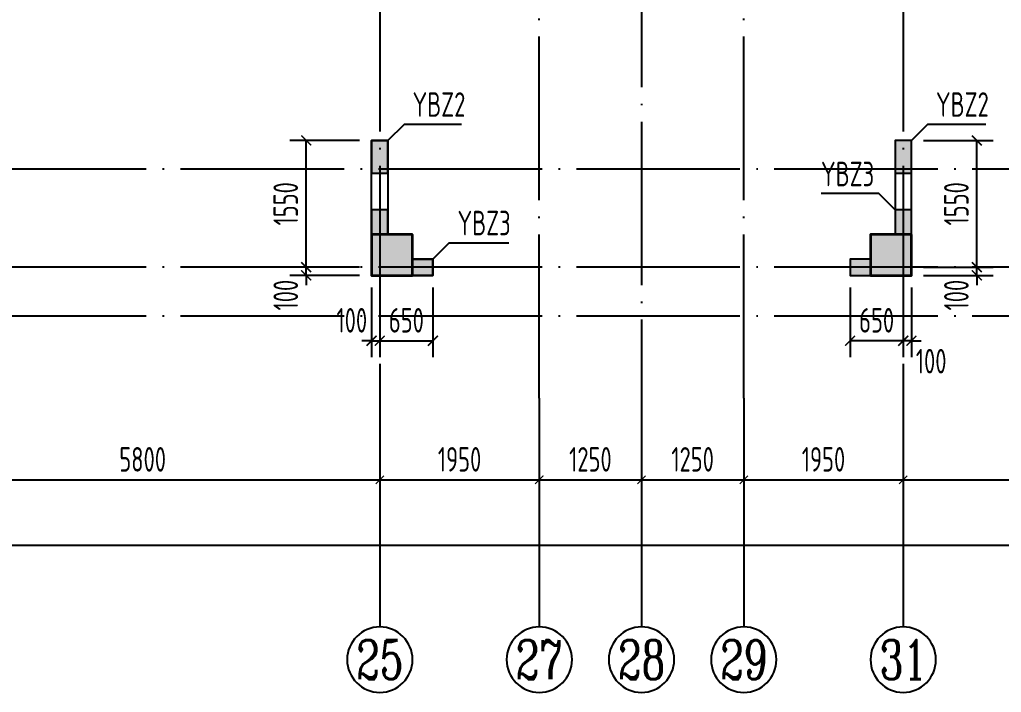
# Model space of a CAD drawing. Extents: x -668857 to 185752, y -270966 to 286822.
# Drawn here: x -288441 to -276437, y 198111 to 206339 of the extents above; entities that cross this region are included whole.
import ezdxf
from ezdxf.enums import TextEntityAlignment as Align

# ---------------------------------------------------------------- set-up
doc = ezdxf.new("R2010")
doc.units = 0
doc.header["$LTSCALE"] = 1000
doc.linetypes.add('DOTE', pattern=[2.42, 2, -0.2, 0.02, -0.2])
doc.layers.get('0').update_dxf_attribs({"linetype": 'CONTINUOUS'})
doc.layers.get('DEFPOINTS').update_dxf_attribs({"linetype": 'CONTINUOUS'})
for name, color, linetype in [('A-AXIS', 1, 'CONTINUOUS'), ('A-DOTE', 10, 'DOTE'), ('AXIS_NUM', 7, 'CONTINUOUS'), ('COLU_DE_TEXT', 7, 'CONTINUOUS'), ('LABEL', 1, 'CONTINUOUS'), ('S-Q墙实线', 6, 'CONTINUOUS'), ('S-Q墙标注', 3, 'CONTINUOUS'), ('S-X详图填充', 252, 'CONTINUOUS'), ('S-X详图实线', 4, 'CONTINUOUS'), ('S-Y一般标注', 3, 'CONTINUOUS'), ('S-Z柱实线', 6, 'CONTINUOUS')]:
    doc.layers.add(name, color=color, linetype=linetype)
doc.styles.add('TSSD_Axis', font='complex.shx', dxfattribs={"width": 0.7, "bigfont": 'hztxt.shx'})
doc.styles.add('TSSD_DIMENSION', font='Tssdeng.shx', dxfattribs={"width": 0.7, "bigfont": 'tssdchn.shx'})
doc.styles.add('TSSD_REIN', font='tssdeng.shx', dxfattribs={"width": 0.7, "height": 300, "bigfont": 'tssdchn.shx'})
doc.styles.add('结构文字', font='zstxt.shx', dxfattribs={"width": 0.7, "bigfont": 'zshz.shx'})
doc.dimstyles.new('STRUCK', dxfattribs={"dimtxt": 400, "dimasz": 121, "dimexe": 200, "dimexo": 150, "dimgap": 115, "dimtad": 1, "dimdec": 0, "dimdsep": 46, "dimtxsty": '结构文字', "dimblk": 'ARCHTICK', "dimcen": 400, "dimclrd": 3, "dimclre": 3, "dimclrt": 7, "dimadec": 0, "dimazin": 0, "dimtfac": 1, "dimtdec": 0, "dimtix": 1, "dimtmove": 2, "dimatfit": 3, "dimldrblk": '_DIMX', "dimfxl": 1, "dimtolj": 1, "dimtzin": 0, "dimarcsym": 0})
doc.dimstyles.new('TSSD_100_100', dxfattribs={"dimtxt": 300, "dimasz": 100, "dimexe": 100, "dimexo": 250, "dimgap": 100, "dimtad": 1, "dimdec": 0, "dimzin": 0, "dimdsep": 46, "dimtxsty": 'TSSD_DIMENSION', "dimblk": 'ARCHTICK', "dimcen": 0, "dimdle": 100, "dimclrt": 7, "dimadec": 0, "dimazin": 0, "dimtfac": 1, "dimtdec": 0, "dimtix": 1, "dimtmove": 2, "dimatfit": 3, "dimldrblk": 'ARCHTICK', "dimfxl": 1, "dimtolj": 1, "dimtzin": 0, "dimarcsym": 0})

# ---------------------------------------------------------------- blocks, each defined once
blk = doc.blocks.new('_ArchTick')
at = {"color": 0, "linetype": 'ByBlock', "const_width": 0.15}
blk.add_lwpolyline([(-0.5, -0.5), (0.5, 0.5)], dxfattribs=at)
blk = doc.blocks.new('*D736')
at = {"layer": 'DEFPOINTS', "color": 0, "transparency": 16777216}
for p in [(-277537, 203311), (-276737, 203311), (-277537, 203211)]:
    blk.add_point(p, dxfattribs=at)
at = {"layer": 'S-Q墙标注', "color": 3, "lineweight": -2, "transparency": 16777216}
for p, q in [((-276737, 203311), (-276737, 203432)), ((-277387, 203311), (-276537, 203311)), ((-276737, 203211), (-276737, 203311)), ((-277387, 203211), (-276537, 203211)), ((-276737, 203211), (-276737, 203090))]:
    blk.add_line(p, q, dxfattribs=at)
at = {"layer": 'S-Q墙标注', "color": 3, "lineweight": -2, "transparency": 16777216, "xscale": 121, "yscale": 121, "zscale": 121}
for p, rotation in [((-276737, 203311), 270), ((-276737, 203211), 90)]:
    blk.add_blockref('_ArchTick', p, dxfattribs=dict(at, rotation=rotation))
at = {"layer": 'S-Q墙标注', "color": 7, "transparency": 16777216, "insert": (-276987, 202969), "char_height": 300, "attachment_point": 5, "rotation": 90, "style": 'TSSD_REIN'}
blk.add_mtext('\\A1;100', dxfattribs=at)
blk = doc.blocks.new('_DIMX')
blk.add_line((-150, 0), (150, 0))
at = {"const_width": 50}
blk.add_lwpolyline([(-70, -70), (70, 70)], dxfattribs=at)
blk = doc.blocks.new('*D737')
at = {"layer": 'DEFPOINTS', "color": 0, "transparency": 16777216}
for p in [(-277537, 204861), (-276737, 204861), (-277537, 203311)]:
    blk.add_point(p, dxfattribs=at)
at = {"layer": 'S-Q墙标注', "color": 3, "lineweight": -2, "transparency": 16777216}
for p, q in [((-277387, 204861), (-276537, 204861)), ((-276737, 203311), (-276737, 204861)), ((-277387, 203311), (-276537, 203311))]:
    blk.add_line(p, q, dxfattribs=at)
at = {"layer": 'S-Q墙标注', "color": 3, "lineweight": -2, "transparency": 16777216, "xscale": 121, "yscale": 121, "zscale": 121}
for p, rotation in [((-276737, 204861), 90), ((-276737, 203311), 270)]:
    blk.add_blockref('_ArchTick', p, dxfattribs=dict(at, rotation=rotation))
at = {"layer": 'S-Q墙标注', "color": 7, "transparency": 16777216, "insert": (-276987, 204086), "char_height": 300, "attachment_point": 5, "rotation": 90, "style": 'TSSD_REIN'}
blk.add_mtext('\\A1;1550', dxfattribs=at)
blk = doc.blocks.new('*D738')
at = {"layer": 'DEFPOINTS', "color": 0, "transparency": 16777216}
for p in [(-277637, 203211), (-277537, 203211), (-277637, 202411)]:
    blk.add_point(p, dxfattribs=at)
at = {"layer": 'S-Q墙标注', "color": 3, "lineweight": -2, "transparency": 16777216}
for p, q in [((-277637, 203061), (-277637, 202211)), ((-277537, 203061), (-277537, 202211)), ((-277637, 202411), (-277758, 202411)), ((-277537, 202411), (-277637, 202411)), ((-277537, 202411), (-277416, 202411))]:
    blk.add_line(p, q, dxfattribs=at)
at = {"layer": 'S-Q墙标注', "color": 3, "lineweight": -2, "transparency": 16777216, "xscale": 121, "yscale": 121, "zscale": 121}
blk.add_blockref('_ArchTick', (-277637, 202411), dxfattribs=at)
at = {"layer": 'S-Q墙标注', "color": 3, "lineweight": -2, "transparency": 16777216, "xscale": 121, "yscale": 121, "zscale": 121, "rotation": 180}
blk.add_blockref('_ArchTick', (-277537, 202411), dxfattribs=at)
at = {"layer": 'S-Q墙标注', "color": 7, "transparency": 16777216, "insert": (-277295, 202161), "char_height": 300, "attachment_point": 5, "style": 'TSSD_REIN'}
blk.add_mtext('\\A1;100', dxfattribs=at)
blk = doc.blocks.new('*D739')
at = {"layer": 'DEFPOINTS', "color": 0, "transparency": 16777216}
for p in [(-278287, 203211), (-277637, 203211), (-278287, 202411)]:
    blk.add_point(p, dxfattribs=at)
at = {"layer": 'S-Q墙标注', "color": 3, "lineweight": -2, "transparency": 16777216}
for p, q in [((-278287, 203061), (-278287, 202211)), ((-277637, 203061), (-277637, 202211)), ((-277637, 202411), (-278287, 202411))]:
    blk.add_line(p, q, dxfattribs=at)
at = {"layer": 'S-Q墙标注', "color": 3, "lineweight": -2, "transparency": 16777216, "xscale": 121, "yscale": 121, "zscale": 121, "rotation": 180}
blk.add_blockref('_ArchTick', (-278287, 202411), dxfattribs=at)
at = {"layer": 'S-Q墙标注', "color": 3, "lineweight": -2, "transparency": 16777216, "xscale": 121, "yscale": 121, "zscale": 121}
blk.add_blockref('_ArchTick', (-277637, 202411), dxfattribs=at)
at = {"layer": 'S-Q墙标注', "color": 7, "transparency": 16777216, "insert": (-277962, 202661), "char_height": 300, "attachment_point": 5, "style": 'TSSD_REIN'}
blk.add_mtext('\\A1;650', dxfattribs=at)
blk = doc.blocks.new('*D768')
at = {"layer": 'DEFPOINTS', "color": 0, "transparency": 16777216}
for p in [(-284937, 203311), (-284137, 203311), (-284137, 203211)]:
    blk.add_point(p, dxfattribs=at)
at = {"layer": 'S-Q墙标注', "color": 3, "lineweight": -2, "transparency": 16777216}
for p, q in [((-284937, 203311), (-284937, 203432)), ((-284287, 203311), (-285137, 203311)), ((-284937, 203211), (-284937, 203311)), ((-284287, 203211), (-285137, 203211)), ((-284937, 203211), (-284937, 203090))]:
    blk.add_line(p, q, dxfattribs=at)
at = {"layer": 'S-Q墙标注', "color": 3, "lineweight": -2, "transparency": 16777216, "xscale": 121, "yscale": 121, "zscale": 121}
for p, rotation in [((-284937, 203311), 270), ((-284937, 203211), 90)]:
    blk.add_blockref('_ArchTick', p, dxfattribs=dict(at, rotation=rotation))
at = {"layer": 'S-Q墙标注', "color": 7, "transparency": 16777216, "insert": (-285187, 202969), "char_height": 300, "attachment_point": 5, "rotation": 90, "style": 'TSSD_REIN'}
blk.add_mtext('\\A1;100', dxfattribs=at)
blk = doc.blocks.new('*D769')
at = {"layer": 'DEFPOINTS', "color": 0, "transparency": 16777216}
for p in [(-284937, 204861), (-284137, 204861), (-284137, 203311)]:
    blk.add_point(p, dxfattribs=at)
at = {"layer": 'S-Q墙标注', "color": 3, "lineweight": -2, "transparency": 16777216}
for p, q in [((-284287, 204861), (-285137, 204861)), ((-284937, 203311), (-284937, 204861)), ((-284287, 203311), (-285137, 203311))]:
    blk.add_line(p, q, dxfattribs=at)
at = {"layer": 'S-Q墙标注', "color": 3, "lineweight": -2, "transparency": 16777216, "xscale": 121, "yscale": 121, "zscale": 121}
for p, rotation in [((-284937, 204861), 90), ((-284937, 203311), 270)]:
    blk.add_blockref('_ArchTick', p, dxfattribs=dict(at, rotation=rotation))
at = {"layer": 'S-Q墙标注', "color": 7, "transparency": 16777216, "insert": (-285187, 204086), "char_height": 300, "attachment_point": 5, "rotation": 90, "style": 'TSSD_REIN'}
blk.add_mtext('\\A1;1550', dxfattribs=at)
blk = doc.blocks.new('*D770')
at = {"layer": 'DEFPOINTS', "color": 0, "transparency": 16777216}
for p in [(-284137, 203211), (-284037, 203211), (-284037, 202411)]:
    blk.add_point(p, dxfattribs=at)
at = {"layer": 'S-Q墙标注', "color": 3, "lineweight": -2, "transparency": 16777216}
for p, q in [((-284137, 203061), (-284137, 202211)), ((-284037, 203061), (-284037, 202211)), ((-284137, 202411), (-284258, 202411)), ((-284137, 202411), (-284037, 202411)), ((-284037, 202411), (-283916, 202411))]:
    blk.add_line(p, q, dxfattribs=at)
at = {"layer": 'S-Q墙标注', "color": 3, "lineweight": -2, "transparency": 16777216, "xscale": 121, "yscale": 121, "zscale": 121}
blk.add_blockref('_ArchTick', (-284137, 202411), dxfattribs=at)
at = {"layer": 'S-Q墙标注', "color": 3, "lineweight": -2, "transparency": 16777216, "xscale": 121, "yscale": 121, "zscale": 121, "rotation": 180}
blk.add_blockref('_ArchTick', (-284037, 202411), dxfattribs=at)
at = {"layer": 'S-Q墙标注', "color": 7, "transparency": 16777216, "insert": (-284379, 202661), "char_height": 300, "attachment_point": 5, "style": 'TSSD_REIN'}
blk.add_mtext('\\A1;100', dxfattribs=at)
blk = doc.blocks.new('*D771')
at = {"layer": 'DEFPOINTS', "color": 0, "transparency": 16777216}
for p in [(-284037, 203211), (-283387, 203211), (-283387, 202411)]:
    blk.add_point(p, dxfattribs=at)
at = {"layer": 'S-Q墙标注', "color": 3, "lineweight": -2, "transparency": 16777216}
for p, q in [((-284037, 203061), (-284037, 202211)), ((-283387, 203061), (-283387, 202211)), ((-284037, 202411), (-283387, 202411))]:
    blk.add_line(p, q, dxfattribs=at)
at = {"layer": 'S-Q墙标注', "color": 3, "lineweight": -2, "transparency": 16777216, "xscale": 121, "yscale": 121, "zscale": 121, "rotation": 180}
blk.add_blockref('_ArchTick', (-284037, 202411), dxfattribs=at)
at = {"layer": 'S-Q墙标注', "color": 3, "lineweight": -2, "transparency": 16777216, "xscale": 121, "yscale": 121, "zscale": 121}
blk.add_blockref('_ArchTick', (-283387, 202411), dxfattribs=at)
at = {"layer": 'S-Q墙标注', "color": 7, "transparency": 16777216, "insert": (-283712, 202661), "char_height": 300, "attachment_point": 5, "style": 'TSSD_REIN'}
blk.add_mtext('\\A1;650', dxfattribs=at)
blk = doc.blocks.new('20210825.01504759')
at = {"layer": 'S-Z柱实线', "color": 2, "lineweight": 35}
for points in [[(29600, 2800), (29100, 2800), (29100, 2300), (29600, 2300)], [(35700, 2800), (35200, 2800), (35200, 2300), (35700, 2300)]]:
    blk.add_lwpolyline(points, close=True, dxfattribs=at)
blk = doc.blocks.new('*D960')
at = {"layer": 'DEFPOINTS', "color": 0, "transparency": 16777216}
for p in [(33100, 5400), (38900, 5400), (38900, 4400)]:
    blk.add_point(p, dxfattribs=at)
at = {"layer": 'S-Y一般标注', "color": 0, "lineweight": -2, "transparency": 16777216}
for p, q in [((33100, 5150), (33100, 4300)), ((38900, 5150), (38900, 4300)), ((33000, 4400), (39000, 4400))]:
    blk.add_line(p, q, dxfattribs=at)
at = {"layer": 'S-Y一般标注', "color": 0, "lineweight": -2, "transparency": 16777216, "xscale": 100, "yscale": 100, "zscale": 100, "rotation": 180}
blk.add_blockref('_ArchTick', (33100, 4400), dxfattribs=at)
at = {"layer": 'S-Y一般标注', "color": 0, "lineweight": -2, "transparency": 16777216, "xscale": 100, "yscale": 100, "zscale": 100}
blk.add_blockref('_ArchTick', (38900, 4400), dxfattribs=at)
at = {"layer": 'S-Y一般标注', "color": 7, "transparency": 16777216, "insert": (36000, 4650), "char_height": 300, "attachment_point": 5, "style": 'TSSD_DIMENSION'}
blk.add_mtext('\\A1;5800', dxfattribs=at)
blk = doc.blocks.new('ts_axno')
at = {"color": 0, "linetype": 'ByBlock', "lineweight": -2}
blk.add_circle((0, 0), 0.5, dxfattribs=at)
at = {"color": 0, "linetype": 'ByBlock', "lineweight": -2, "style": 'TSSD_Axis', "width": 0.7}
blk.add_attdef('A', text='', height=0.6, dxfattribs=at).set_placement((0, 0), align=Align.MIDDLE_CENTER)
blk = doc.blocks.new('*D961')
at = {"layer": 'DEFPOINTS', "color": 0, "transparency": 16777216}
for p in [(43350, 5400), (45300, 5400), (45300, 4400)]:
    blk.add_point(p, dxfattribs=at)
at = {"layer": 'S-Y一般标注', "color": 0, "lineweight": -2, "transparency": 16777216}
for p, q in [((43350, 5150), (43350, 4300)), ((45300, 5150), (45300, 4300)), ((43250, 4400), (45400, 4400))]:
    blk.add_line(p, q, dxfattribs=at)
at = {"layer": 'S-Y一般标注', "color": 0, "lineweight": -2, "transparency": 16777216, "xscale": 100, "yscale": 100, "zscale": 100, "rotation": 180}
blk.add_blockref('_ArchTick', (43350, 4400), dxfattribs=at)
at = {"layer": 'S-Y一般标注', "color": 0, "lineweight": -2, "transparency": 16777216, "xscale": 100, "yscale": 100, "zscale": 100}
blk.add_blockref('_ArchTick', (45300, 4400), dxfattribs=at)
at = {"layer": 'S-Y一般标注', "color": 7, "transparency": 16777216, "insert": (44325, 4650), "char_height": 300, "attachment_point": 5, "style": 'TSSD_DIMENSION'}
blk.add_mtext('\\A1;1950', dxfattribs=at)
blk = doc.blocks.new('*D962')
at = {"layer": 'DEFPOINTS', "color": 0, "transparency": 16777216}
for p in [(45300, 5400), (51100, 5400), (51100, 4400)]:
    blk.add_point(p, dxfattribs=at)
at = {"layer": 'S-Y一般标注', "color": 0, "lineweight": -2, "transparency": 16777216}
for p, q in [((45300, 5150), (45300, 4300)), ((51100, 5150), (51100, 4300)), ((45200, 4400), (51200, 4400))]:
    blk.add_line(p, q, dxfattribs=at)
at = {"layer": 'S-Y一般标注', "color": 0, "lineweight": -2, "transparency": 16777216, "xscale": 100, "yscale": 100, "zscale": 100, "rotation": 180}
blk.add_blockref('_ArchTick', (45300, 4400), dxfattribs=at)
at = {"layer": 'S-Y一般标注', "color": 0, "lineweight": -2, "transparency": 16777216, "xscale": 100, "yscale": 100, "zscale": 100}
blk.add_blockref('_ArchTick', (51100, 4400), dxfattribs=at)
at = {"layer": 'S-Y一般标注', "color": 7, "transparency": 16777216, "insert": (48200, 4650), "char_height": 300, "attachment_point": 5, "style": 'TSSD_DIMENSION'}
blk.add_mtext('\\A1;5800', dxfattribs=at)
blk = doc.blocks.new('*D965')
at = {"layer": 'DEFPOINTS', "color": 0, "transparency": 16777216}
for p in [(4600, 5400), (54600, 5400), (54600, 3600)]:
    blk.add_point(p, dxfattribs=at)
at = {"layer": 'S-Y一般标注', "color": 0, "lineweight": -2, "transparency": 16777216}
for p, q in [((4600, 5150), (4600, 3500)), ((54600, 5150), (54600, 3500)), ((4500, 3600), (54700, 3600))]:
    blk.add_line(p, q, dxfattribs=at)
at = {"layer": 'S-Y一般标注', "color": 0, "lineweight": -2, "transparency": 16777216, "xscale": 100, "yscale": 100, "zscale": 100, "rotation": 180}
blk.add_blockref('_ArchTick', (4600, 3600), dxfattribs=at)
at = {"layer": 'S-Y一般标注', "color": 0, "lineweight": -2, "transparency": 16777216, "xscale": 100, "yscale": 100, "zscale": 100}
blk.add_blockref('_ArchTick', (54600, 3600), dxfattribs=at)
at = {"layer": 'S-Y一般标注', "color": 7, "transparency": 16777216, "insert": (29600, 3850), "char_height": 300, "attachment_point": 5, "style": 'TSSD_DIMENSION'}
blk.add_mtext('\\A1;50000', dxfattribs=at)
blk = doc.blocks.new('*D969')
at = {"layer": 'DEFPOINTS', "color": 0, "transparency": 16777216}
for p in [(38900, 5400), (40850, 5400), (40850, 4400)]:
    blk.add_point(p, dxfattribs=at)
at = {"layer": 'S-Y一般标注', "color": 0, "lineweight": -2, "transparency": 16777216}
for p, q in [((38900, 5150), (38900, 4300)), ((40850, 5150), (40850, 4300)), ((38800, 4400), (40950, 4400))]:
    blk.add_line(p, q, dxfattribs=at)
at = {"layer": 'S-Y一般标注', "color": 0, "lineweight": -2, "transparency": 16777216, "xscale": 100, "yscale": 100, "zscale": 100, "rotation": 180}
blk.add_blockref('_ArchTick', (38900, 4400), dxfattribs=at)
at = {"layer": 'S-Y一般标注', "color": 0, "lineweight": -2, "transparency": 16777216, "xscale": 100, "yscale": 100, "zscale": 100}
blk.add_blockref('_ArchTick', (40850, 4400), dxfattribs=at)
at = {"layer": 'S-Y一般标注', "color": 7, "transparency": 16777216, "insert": (39875, 4650), "char_height": 300, "attachment_point": 5, "style": 'TSSD_DIMENSION'}
blk.add_mtext('\\A1;1950', dxfattribs=at)
blk = doc.blocks.new('*D986')
at = {"layer": 'DEFPOINTS', "color": 0, "transparency": 16777216}
for p in [(40850, 5400), (42100, 5400), (42100, 4400)]:
    blk.add_point(p, dxfattribs=at)
at = {"layer": 'S-Y一般标注', "color": 0, "lineweight": -2, "transparency": 16777216}
for p, q in [((40850, 5150), (40850, 4300)), ((42100, 5150), (42100, 4300)), ((40750, 4400), (42200, 4400))]:
    blk.add_line(p, q, dxfattribs=at)
at = {"layer": 'S-Y一般标注', "color": 0, "lineweight": -2, "transparency": 16777216, "xscale": 100, "yscale": 100, "zscale": 100, "rotation": 180}
blk.add_blockref('_ArchTick', (40850, 4400), dxfattribs=at)
at = {"layer": 'S-Y一般标注', "color": 0, "lineweight": -2, "transparency": 16777216, "xscale": 100, "yscale": 100, "zscale": 100}
blk.add_blockref('_ArchTick', (42100, 4400), dxfattribs=at)
at = {"layer": 'S-Y一般标注', "color": 7, "transparency": 16777216, "insert": (41475, 4650), "char_height": 300, "attachment_point": 5, "style": 'TSSD_DIMENSION'}
blk.add_mtext('\\A1;1250', dxfattribs=at)
blk = doc.blocks.new('*D987')
at = {"layer": 'DEFPOINTS', "color": 0, "transparency": 16777216}
for p in [(42100, 5400), (43350, 5400), (43350, 4400)]:
    blk.add_point(p, dxfattribs=at)
at = {"layer": 'S-Y一般标注', "color": 0, "lineweight": -2, "transparency": 16777216}
for p, q in [((42100, 5150), (42100, 4300)), ((43350, 5150), (43350, 4300)), ((42000, 4400), (43450, 4400))]:
    blk.add_line(p, q, dxfattribs=at)
at = {"layer": 'S-Y一般标注', "color": 0, "lineweight": -2, "transparency": 16777216, "xscale": 100, "yscale": 100, "zscale": 100, "rotation": 180}
blk.add_blockref('_ArchTick', (42100, 4400), dxfattribs=at)
at = {"layer": 'S-Y一般标注', "color": 0, "lineweight": -2, "transparency": 16777216, "xscale": 100, "yscale": 100, "zscale": 100}
blk.add_blockref('_ArchTick', (43350, 4400), dxfattribs=at)
at = {"layer": 'S-Y一般标注', "color": 7, "transparency": 16777216, "insert": (42725, 4650), "char_height": 300, "attachment_point": 5, "style": 'TSSD_DIMENSION'}
blk.add_mtext('\\A1;1250', dxfattribs=at)
blk = doc.blocks.new('20210825.02044469')
at = {"layer": 'A-AXIS'}
for p, q in [((38900, 5400.1), (38900, 2600.1)), ((40850, 5400), (40850, 2600)), ((42100, 5400), (42100, 2600)), ((43350, 5400), (43350, 2600)), ((45300, 5400), (45300, 2600))]:
    blk.add_line(p, q, dxfattribs=at)
at = {"layer": 'A-DOTE'}
for p, q in [((38900.2, 15500), (38900, 5400)), ((45299.8, 15500), (45300, 5400)), ((40850, 5400), (40850, 13300)), ((43350, 5400), (43350, 13300)), ((42100, 11200), (42100, 5400)), ((57823.9, 8200), (3600, 8200)), ((57823.9, 7000), (3600, 7000)), ((57823.9, 6400), (3600, 6400))]:
    blk.add_line(p, q, dxfattribs=at)
at = {"layer": 'A-AXIS'}
ref = blk.add_blockref('ts_axno', (38900, 2200.1), dxfattribs=dict(at, xscale=-800, yscale=800, zscale=800, rotation=180))
ref.add_attrib('17', '25', dxfattribs={"layer": 'AXIS_NUM', "height": 480, "style": 'TSSD_Axis', "width": 0.7}).set_placement((38900, 2200.1), align=Align.MIDDLE_CENTER)
ref = blk.add_blockref('ts_axno', (40850, 2200), dxfattribs=dict(at, xscale=-800, yscale=800, zscale=800, rotation=180))
ref.add_attrib('19', '27', dxfattribs={"layer": 'AXIS_NUM', "height": 480, "style": 'TSSD_Axis', "width": 0.7}).set_placement((40850, 2200), align=Align.MIDDLE_CENTER)
ref = blk.add_blockref('ts_axno', (42100, 2200), dxfattribs=dict(at, xscale=-800, yscale=800, zscale=800, rotation=180))
ref.add_attrib('19', '28', dxfattribs={"layer": 'AXIS_NUM', "height": 480, "style": 'TSSD_Axis', "width": 0.7}).set_placement((42100, 2200), align=Align.MIDDLE_CENTER)
ref = blk.add_blockref('ts_axno', (43350, 2200), dxfattribs=dict(at, xscale=-800, yscale=800, zscale=800, rotation=180))
ref.add_attrib('19', '29', dxfattribs={"layer": 'AXIS_NUM', "height": 480, "style": 'TSSD_Axis', "width": 0.7}).set_placement((43350, 2200), align=Align.MIDDLE_CENTER)
ref = blk.add_blockref('ts_axno', (45300, 2200), dxfattribs=dict(at, xscale=-800, yscale=800, zscale=800, rotation=180))
ref.add_attrib('19', '31', dxfattribs={"layer": 'AXIS_NUM', "height": 480, "style": 'TSSD_Axis', "width": 0.7}).set_placement((45300, 2200), align=Align.MIDDLE_CENTER)
at = {"layer": 'S-Y一般标注'}
for base, p1, p2, picture, middle in [((54600, 3600), (4600, 5400), (54600, 5400), '*D965', (29600, 3850)), ((38900, 4400.1), (33100, 5400), (38900, 5400.1), '*D960', (36000, 4650.1)), ((40850, 4400), (38900, 5400.1), (40850, 5400), '*D969', (39875, 4650)), ((42100, 4400), (40850, 5400), (42100, 5400), '*D986', (41475, 4650)), ((43350, 4400), (42100, 5400), (43350, 5400), '*D987', (42725, 4650)), ((45300, 4400), (43350, 5400), (45300, 5400), '*D961', (44325, 4650)), ((51100, 4400), (45300, 5400), (51100, 5400), '*D962', (48200, 4650))]:
    dim = blk.add_linear_dim(base=base, p1=p1, p2=p2, dimstyle='TSSD_100_100', dxfattribs=at)
    dim.commit()
    dim.dimension.update_dxf_attribs({"geometry": picture, "text_midpoint": middle})

msp = doc.modelspace()

# ---------------------------------------------------------------- hatches: boundary and pattern name
at = {"layer": 'S-X详图填充'}
h = msp.add_hatch(color=256, dxfattribs=at)
h.dxf.hatch_style = 1
h.paths.add_polyline_path([(-284136.67, 204460.58), (-283936.67, 204460.58), (-283936.67, 204860.58), (-284136.67, 204860.58)])
h = msp.add_hatch(color=256, dxfattribs=at)
h.dxf.hatch_style = 1
h.paths.add_polyline_path([(-277736.69, 204460.58), (-277536.69, 204460.58), (-277536.69, 204860.58), (-277736.69, 204860.58)])
h = msp.add_hatch(color=256, dxfattribs=at)
h.dxf.hatch_style = 1
h.paths.add_polyline_path([(-283936.67, 204010.58), (-284136.67, 204010.58), (-284136.67, 203210.58), (-283386.67, 203210.58), (-283386.67, 203410.58), (-283636.67, 203410.58), (-283636.67, 203710.58), (-283936.67, 203710.58)])
h = msp.add_hatch(color=256, dxfattribs=at)
h.dxf.hatch_style = 1
h.paths.add_polyline_path([(-277536.69, 204010.58), (-277736.69, 204010.58), (-277736.69, 203710.58), (-278036.69, 203710.58), (-278036.69, 203410.58), (-278286.69, 203410.58), (-278286.69, 203210.58), (-277536.69, 203210.58)])

# ---------------------------------------------------------------- linework, layer by layer
at = {"layer": 'LABEL'}
for points in [[(-283936.67, 204860.58), (-283736.67, 205060.58), (-283036.55, 205060.58)], [(-277536.69, 204860.58), (-277336.69, 205060.58), (-276626.03, 205060.58)], [(-277736.69, 204010.58), (-277936.69, 204210.58), (-278639.75, 204210.58)], [(-283386.67, 203410.58), (-283186.67, 203610.58), (-282458.65, 203610.58)]]:
    msp.add_lwpolyline(points, dxfattribs=at)
at = {"layer": 'S-Q墙实线', "color": 6}
for points in [[(-284136.68, 203210.58), (-284136.68, 204860.58), (-283936.68, 204860.58), (-283936.68, 203710.58), (-283636.68, 203710.58), (-283636.68, 203410.58), (-283386.68, 203410.58), (-283386.68, 203210.58)], [(-277536.68, 203210.58), (-277536.68, 204860.58), (-277736.68, 204860.58), (-277736.68, 203710.58), (-278036.68, 203710.58), (-278036.68, 203410.58), (-278286.68, 203410.58), (-278286.68, 203210.58)]]:
    msp.add_lwpolyline(points, close=True, dxfattribs=at)
at = {"layer": 'S-X详图实线'}
for points in [[(-284136.67, 204460.58), (-283936.67, 204460.58), (-283936.67, 204860.58), (-284136.67, 204860.58), (-284136.67, 204460.58)], [(-277736.69, 204460.58), (-277536.69, 204460.58), (-277536.69, 204860.58), (-277736.69, 204860.58), (-277736.69, 204460.58)], [(-283936.67, 204010.58), (-284136.67, 204010.58), (-284136.67, 203210.58), (-283386.67, 203210.58), (-283386.67, 203410.58), (-283636.67, 203410.58), (-283636.67, 203710.58), (-283936.67, 203710.58), (-283936.67, 204010.58)], [(-277536.69, 204010.58), (-277736.69, 204010.58), (-277736.69, 203710.58), (-278036.69, 203710.58), (-278036.69, 203410.58), (-278286.69, 203410.58), (-278286.69, 203210.58), (-277536.69, 203210.58), (-277536.69, 204010.58)]]:
    msp.add_lwpolyline(points, close=True, dxfattribs=at)

# ---------------------------------------------------------------- block references
at = {"layer": 'A-DOTE'}
msp.add_blockref('20210825.02044469', (-322936.68, 196310.57), dxfattribs=at)
at = {"layer": 'S-Z柱实线'}
msp.add_blockref('20210825.01504759', (-313236.68, 200910.62), dxfattribs=at)

# ---------------------------------------------------------------- texts
at = {"layer": 'COLU_DE_TEXT', "style": 'TSSD_REIN', "width": 0.7}
for s, p in [('YBZ2', (-283636.67, 205060.58)), ('YBZ2', (-277236.69, 205060.58)), ('YBZ3', (-278642.46, 204210.58)), ('YBZ3', (-283086.67, 203610.58))]:
    msp.add_text(s, height=300, dxfattribs=at).set_placement(p, align=Align.BOTTOM_LEFT)

# ---------------------------------------------------------------- dimensions: what is measured, and where the dimension line sits
at = {"layer": 'S-Q墙标注'}
for base, p1, p2, angle, picture, middle in [((-284936.67, 204860.58), (-284136.67, 203310.58), (-284136.67, 204860.58), 90, '*D769', (-285186.67, 204085.58)), ((-276736.69, 204860.58), (-277536.69, 203310.58), (-277536.69, 204860.58), 90, '*D737', (-276986.69, 204085.58)), ((-278286.68, 202410.58), (-277636.71, 203210.58), (-278286.68, 203210.58), 180, '*D739', (-277961.7, 202660.58))]:
    dim = msp.add_linear_dim(base=base, p1=p1, p2=p2, angle=angle, dimstyle='STRUCK', override={"dimtxt": 300, "dimgap": 100, "dimtxsty": 'TSSD_REIN'}, dxfattribs=at)
    dim.commit()
    dim.dimension.update_dxf_attribs({"geometry": picture, "text_midpoint": middle})
for base, p1, p2, angle, picture, middle in [((-284936.67, 203310.58), (-284136.67, 203210.58), (-284136.67, 203310.58), 90, '*D768', (-285186.67, 202968.65)), ((-276736.69, 203310.58), (-277536.69, 203210.58), (-277536.69, 203310.58), 90, '*D736', (-276986.69, 202968.65)), ((-277636.71, 202410.58), (-277536.69, 203210.58), (-277636.71, 203210.58), 180, '*D738', (-277294.77, 202160.58))]:
    dim = msp.add_linear_dim(base=base, p1=p1, p2=p2, angle=angle, dimstyle='STRUCK', override={"dimtxt": 300, "dimgap": 100, "dimtxsty": 'TSSD_REIN'}, dxfattribs=at)
    dim.commit()
    dim.dimension.update_dxf_attribs({"geometry": picture, "text_midpoint": middle, "dimtype": 160})
dim = msp.add_linear_dim(base=(-284036.64, 202410.58), p1=(-284136.67, 203210.58), p2=(-284036.64, 203210.58), dimstyle='STRUCK', override={"dimtxt": 300, "dimgap": 100, "dimtxsty": 'TSSD_REIN'}, dxfattribs=at)
dim.commit()
dim.dimension.update_dxf_attribs({"geometry": '*D770', "text_midpoint": (-284378.59, 202660.58), "dimtype": 160})
dim = msp.add_linear_dim(base=(-283386.68, 202410.58), p1=(-284036.64, 203210.58), p2=(-283386.68, 203210.58), dimstyle='STRUCK', override={"dimtxt": 300, "dimgap": 100, "dimtxsty": 'TSSD_REIN'}, dxfattribs=at)
dim.commit()
dim.dimension.update_dxf_attribs({"geometry": '*D771', "text_midpoint": (-283711.66, 202660.58)})

doc.saveas('drawing.dxf')
